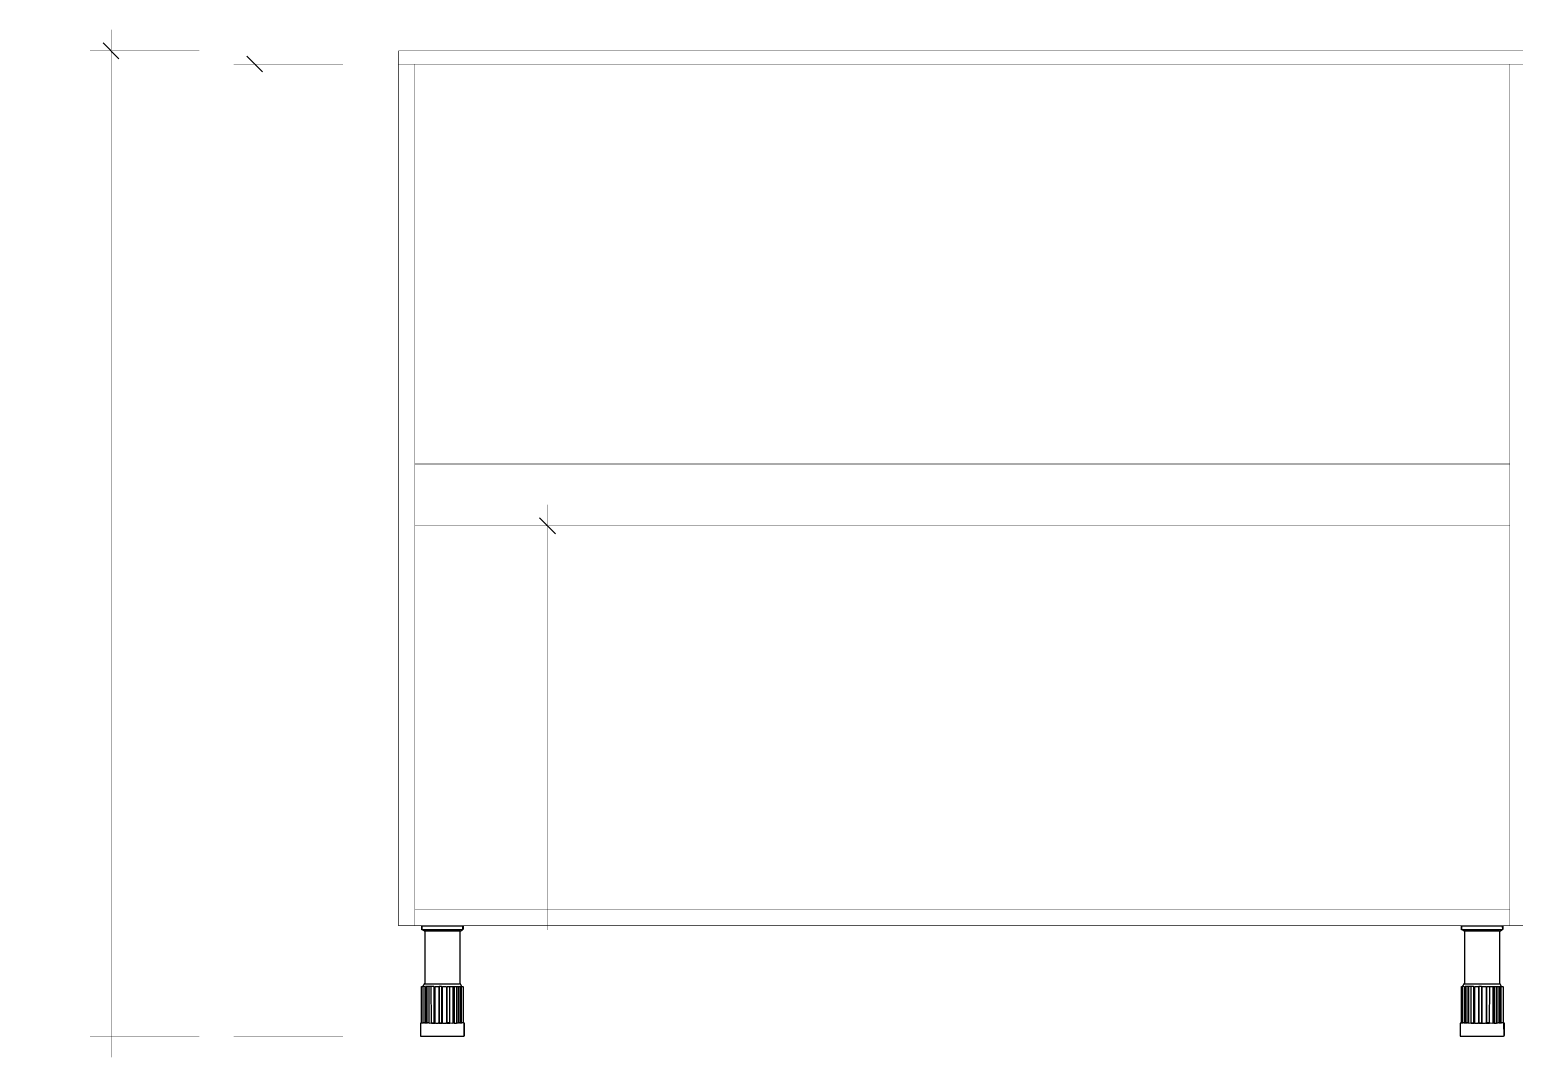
# Model space of a CAD drawing. Extents: x 0 to 840, y 0 to 273.
# Drawn here: x 447.7 to 500.3, y 32.5 to 68.9 of the extents above; entities that cross this region are included whole.
import ezdxf

# ---------------------------------------------------------------- set-up
doc = ezdxf.new("R2010")
doc.units = 0
for name, color, linetype in [('DS-定制五金', 7, 'CONTINUOUS'), ('DS-定制台面', 7, 'CONTINUOUS'), ('DS-定制柜体', 7, 'CONTINUOUS'), ('SH-尺寸标注', 7, 'CONTINUOUS')]:
    doc.layers.add(name, color=color, linetype=linetype)

msp = doc.modelspace()

# ---------------------------------------------------------------- linework, layer by layer
at = {"layer": 'DS-定制五金', "color": 7}
for points in [[(462.913, 36.955), (462.897, 36.967), (461.664, 36.967), (461.657, 36.959), (461.649, 36.97), (461.613, 36.991), (461.608, 36.993), (461.569, 37.021), (461.565, 37.025), (461.561, 37.021), (461.553, 37.021), (461.553, 37.166), (462.996, 37.166), (463, 37.162)], [(462.913, 36.955), (462.897, 36.967), (461.664, 36.967), (461.657, 36.959), (461.649, 36.97), (461.613, 36.991), (461.608, 36.993), (461.569, 37.021), (461.565, 37.025), (461.561, 37.021), (461.553, 37.021), (461.553, 37.166), (462.996, 37.166), (463, 37.162)], [(463.016, 37.158), (463.016, 37.041), (463.008, 37.033), (463.004, 37.03), (462.993, 37.023), (461.569, 37.021), (461.565, 37.025), (461.565, 37.166)], [(463.016, 37.158), (463.016, 37.041), (463.008, 37.033), (463.004, 37.03), (462.993, 37.023), (461.569, 37.021), (461.565, 37.025), (461.565, 37.166)], [(461.657, 36.959), (461.657, 35.118), (461.657, 35.117), (461.658, 35.115), (461.659, 35.114), (461.659, 35.113), (461.66, 35.111), (461.661, 35.11), (461.662, 35.109), (461.664, 35.108), (461.665, 35.107), (461.666, 35.106), (461.667, 35.105), (461.668, 35.104), (461.67, 35.104), (461.671, 35.103), (461.672, 35.102), (462.889, 35.102), (462.909, 35.122), (462.913, 35.122)], [(461.657, 36.959), (461.657, 35.118), (461.657, 35.117), (461.658, 35.115), (461.659, 35.114), (461.659, 35.113), (461.66, 35.111), (461.661, 35.11), (461.662, 35.109), (461.664, 35.108), (461.665, 35.107), (461.666, 35.106), (461.667, 35.105), (461.668, 35.104), (461.67, 35.104), (461.671, 35.103), (461.672, 35.102), (462.889, 35.102), (462.909, 35.122), (462.913, 35.122)], [(462.969, 35.012), (462.96, 35.024), (462.919, 35.099), (462.913, 35.122), (462.913, 36.955), (462.921, 36.978), (462.941, 36.989), (462.952, 36.995), (462.969, 37.005), (462.971, 37.005), (462.972, 37.006), (462.974, 37.007), (462.975, 37.008), (462.977, 37.008), (462.978, 37.009), (462.979, 37.01), (462.981, 37.011), (462.982, 37.012), (462.983, 37.014), (462.984, 37.015), (462.985, 37.016), (462.986, 37.018), (462.987, 37.019), (462.988, 37.02), (462.989, 37.021)], [(462.969, 35.012), (462.96, 35.024), (462.919, 35.099), (462.913, 35.122), (462.913, 36.955), (462.921, 36.978), (462.941, 36.989), (462.952, 36.995), (462.969, 37.005), (462.971, 37.005), (462.972, 37.006), (462.974, 37.007), (462.975, 37.008), (462.977, 37.008), (462.978, 37.009), (462.979, 37.01), (462.981, 37.011), (462.982, 37.012), (462.983, 37.014), (462.984, 37.015), (462.985, 37.016), (462.986, 37.018), (462.987, 37.019), (462.988, 37.02), (462.989, 37.021)], [(463.008, 37.033), (463, 37.162), (463.001, 37.163), (463.002, 37.163), (463.002, 37.163), (463.003, 37.163), (463.003, 37.163), (463.004, 37.164), (463.005, 37.164), (463.005, 37.164), (463.006, 37.164), (463.007, 37.164), (463.007, 37.164), (463.008, 37.164), (463.009, 37.164), (463.009, 37.163), (463.01, 37.163), (463.01, 37.163), (463.011, 37.163), (463.012, 37.163), (463.012, 37.162), (463.013, 37.162), (463.013, 37.162), (463.014, 37.161), (463.014, 37.161), (463.015, 37.16), (463.015, 37.16), (463.016, 37.159), (463.016, 37.159), (463.016, 37.158)], [(463.008, 37.033), (463, 37.162), (463.001, 37.163), (463.002, 37.163), (463.002, 37.163), (463.003, 37.163), (463.003, 37.163), (463.004, 37.164), (463.005, 37.164), (463.005, 37.164), (463.006, 37.164), (463.007, 37.164), (463.007, 37.164), (463.008, 37.164), (463.009, 37.164), (463.009, 37.163), (463.01, 37.163), (463.01, 37.163), (463.011, 37.163), (463.012, 37.163), (463.012, 37.162), (463.013, 37.162), (463.013, 37.162), (463.014, 37.161), (463.014, 37.161), (463.015, 37.16), (463.015, 37.16), (463.016, 37.159), (463.016, 37.159), (463.016, 37.158)], [(499.768, 36.955), (499.752, 36.967), (498.519, 36.967), (498.511, 36.959), (498.503, 36.97), (498.468, 36.991), (498.463, 36.993), (498.424, 37.021), (498.42, 37.025), (498.416, 37.021), (498.408, 37.021), (498.408, 37.166), (499.851, 37.166), (499.855, 37.162)], [(499.768, 36.955), (499.752, 36.967), (498.519, 36.967), (498.511, 36.959), (498.503, 36.97), (498.468, 36.991), (498.463, 36.993), (498.424, 37.021), (498.42, 37.025), (498.416, 37.021), (498.408, 37.021), (498.408, 37.166), (499.851, 37.166), (499.855, 37.162)], [(499.871, 37.158), (499.871, 37.041), (499.863, 37.033), (499.859, 37.03), (499.847, 37.023), (498.424, 37.021), (498.42, 37.025), (498.42, 37.166)], [(499.871, 37.158), (499.871, 37.041), (499.863, 37.033), (499.859, 37.03), (499.847, 37.023), (498.424, 37.021), (498.42, 37.025), (498.42, 37.166)], [(498.511, 36.959), (498.511, 35.118), (498.512, 35.117), (498.512, 35.115), (498.513, 35.114), (498.514, 35.113), (498.515, 35.111), (498.516, 35.11), (498.517, 35.109), (498.518, 35.108), (498.519, 35.107), (498.52, 35.106), (498.522, 35.105), (498.523, 35.104), (498.524, 35.104), (498.526, 35.103), (498.527, 35.102), (499.744, 35.102), (499.764, 35.122), (499.768, 35.122)], [(498.511, 36.959), (498.511, 35.118), (498.512, 35.117), (498.512, 35.115), (498.513, 35.114), (498.514, 35.113), (498.515, 35.111), (498.516, 35.11), (498.517, 35.109), (498.518, 35.108), (498.519, 35.107), (498.52, 35.106), (498.522, 35.105), (498.523, 35.104), (498.524, 35.104), (498.526, 35.103), (498.527, 35.102), (499.744, 35.102), (499.764, 35.122), (499.768, 35.122)], [(499.823, 35.012), (499.815, 35.024), (499.773, 35.099), (499.768, 35.122), (499.768, 36.955), (499.776, 36.978), (499.796, 36.989), (499.807, 36.995), (499.824, 37.005), (499.825, 37.005), (499.827, 37.006), (499.828, 37.007), (499.83, 37.008), (499.831, 37.008), (499.833, 37.009), (499.834, 37.01), (499.835, 37.011), (499.837, 37.012), (499.838, 37.014), (499.839, 37.015), (499.84, 37.016), (499.841, 37.018), (499.842, 37.019), (499.843, 37.02), (499.843, 37.021)], [(499.823, 35.012), (499.815, 35.024), (499.773, 35.099), (499.768, 35.122), (499.768, 36.955), (499.776, 36.978), (499.796, 36.989), (499.807, 36.995), (499.824, 37.005), (499.825, 37.005), (499.827, 37.006), (499.828, 37.007), (499.83, 37.008), (499.831, 37.008), (499.833, 37.009), (499.834, 37.01), (499.835, 37.011), (499.837, 37.012), (499.838, 37.014), (499.839, 37.015), (499.84, 37.016), (499.841, 37.018), (499.842, 37.019), (499.843, 37.02), (499.843, 37.021)], [(499.863, 37.033), (499.855, 37.162), (499.856, 37.163), (499.856, 37.163), (499.857, 37.163), (499.857, 37.163), (499.858, 37.163), (499.859, 37.164), (499.859, 37.164), (499.86, 37.164), (499.861, 37.164), (499.861, 37.164), (499.862, 37.164), (499.863, 37.164), (499.863, 37.164), (499.864, 37.163), (499.864, 37.163), (499.865, 37.163), (499.866, 37.163), (499.866, 37.163), (499.867, 37.162), (499.867, 37.162), (499.868, 37.162), (499.868, 37.161), (499.869, 37.161), (499.869, 37.16), (499.87, 37.16), (499.87, 37.159), (499.871, 37.159), (499.871, 37.158)], [(499.863, 37.033), (499.855, 37.162), (499.856, 37.163), (499.856, 37.163), (499.857, 37.163), (499.857, 37.163), (499.858, 37.163), (499.859, 37.164), (499.859, 37.164), (499.86, 37.164), (499.861, 37.164), (499.861, 37.164), (499.862, 37.164), (499.863, 37.164), (499.863, 37.164), (499.864, 37.163), (499.864, 37.163), (499.865, 37.163), (499.866, 37.163), (499.866, 37.163), (499.867, 37.162), (499.867, 37.162), (499.868, 37.162), (499.868, 37.161), (499.869, 37.161), (499.869, 37.16), (499.87, 37.16), (499.87, 37.159), (499.871, 37.159), (499.871, 37.158)], [(461.537, 33.716), (461.538, 33.719), (461.543, 33.731), (461.545, 35.012), (461.593, 35.012), (461.597, 35.016), (461.641, 35.008), (461.653, 34.997), (461.653, 33.735), (461.641, 33.719), (461.641, 33.716)], [(461.537, 33.716), (461.538, 33.719), (461.543, 33.731), (461.545, 35.012), (461.593, 35.012), (461.597, 35.016), (461.641, 35.008), (461.653, 34.997), (461.653, 33.735), (461.641, 33.719), (461.641, 33.716)], [(461.605, 33.716), (461.605, 33.72), (461.593, 33.728), (461.593, 35.012), (461.597, 35.016), (461.598, 35.02), (461.653, 35.118), (461.657, 35.118)], [(461.605, 33.716), (461.605, 33.72), (461.593, 33.728), (461.593, 35.012), (461.597, 35.016), (461.598, 35.02), (461.653, 35.118), (461.657, 35.118)], [(461.891, 33.731), (461.903, 33.724), (461.963, 33.724), (461.983, 33.743), (461.983, 35), (461.971, 35.012), (461.895, 35.012), (461.887, 35.004), (461.884, 35.005), (461.787, 35.007), (461.772, 35.01), (461.748, 35.012), (461.744, 35.008), (461.684, 35.012), (461.68, 35.008), (461.68, 33.731), (461.74, 33.731)], [(461.891, 33.731), (461.903, 33.724), (461.963, 33.724), (461.983, 33.743), (461.983, 35), (461.971, 35.012), (461.895, 35.012), (461.887, 35.004), (461.884, 35.005), (461.787, 35.007), (461.772, 35.01), (461.748, 35.012), (461.744, 35.008), (461.684, 35.012), (461.68, 35.008), (461.68, 33.731), (461.74, 33.731)], [(461.74, 33.731), (461.744, 33.743), (461.744, 35), (461.74, 35.008)], [(461.74, 33.731), (461.744, 33.743), (461.744, 35), (461.74, 35.008)], [(461.796, 35.004), (461.8, 34.997), (461.8, 33.735), (461.796, 33.72), (461.756, 33.716)], [(461.796, 35.004), (461.8, 34.997), (461.8, 33.735), (461.796, 33.72), (461.756, 33.716)], [(461.891, 33.731), (461.887, 35.004)], [(461.891, 33.731), (461.887, 35.004)], [(462.022, 33.716), (462.022, 35.004), (462.026, 35.008), (462.138, 35.008), (462.15, 34.997), (462.15, 33.731), (462.148, 33.73), (462.147, 33.728), (462.146, 33.727), (462.145, 33.725), (462.144, 33.723), (462.143, 33.722), (462.143, 33.72), (462.142, 33.718), (462.142, 33.716), (462.142, 33.716)], [(462.022, 33.716), (462.022, 35.004), (462.026, 35.008), (462.138, 35.008), (462.15, 34.997), (462.15, 33.731), (462.148, 33.73), (462.147, 33.728), (462.146, 33.727), (462.145, 33.725), (462.144, 33.723), (462.143, 33.722), (462.143, 33.72), (462.142, 33.718), (462.142, 33.716), (462.142, 33.716)], [(462.265, 33.743), (462.265, 35), (462.253, 35.012), (462.165, 35.012), (462.161, 35.008), (462.161, 33.731), (462.162, 33.731), (462.163, 33.73), (462.163, 33.73), (462.164, 33.729), (462.165, 33.729), (462.165, 33.728), (462.166, 33.728), (462.167, 33.727), (462.168, 33.727), (462.169, 33.727), (462.169, 33.726), (462.17, 33.726), (462.171, 33.726), (462.172, 33.726), (462.173, 33.726), (462.174, 33.725), (462.245, 33.724), (462.265, 33.743)], [(462.265, 33.743), (462.265, 35), (462.253, 35.012), (462.165, 35.012), (462.161, 35.008), (462.161, 33.731), (462.162, 33.731), (462.163, 33.73), (462.163, 33.73), (462.164, 33.729), (462.165, 33.729), (462.165, 33.728), (462.166, 33.728), (462.167, 33.727), (462.168, 33.727), (462.169, 33.727), (462.169, 33.726), (462.17, 33.726), (462.171, 33.726), (462.172, 33.726), (462.173, 33.726), (462.174, 33.725), (462.245, 33.724), (462.265, 33.743)], [(462.285, 33.716), (462.285, 35.004), (462.289, 35.008), (462.408, 35.008), (462.42, 34.997), (462.42, 33.731), (462.419, 33.73), (462.418, 33.728), (462.417, 33.727), (462.416, 33.725), (462.415, 33.723), (462.414, 33.722), (462.413, 33.72), (462.413, 33.718), (462.412, 33.716), (462.412, 33.716)], [(462.285, 33.716), (462.285, 35.004), (462.289, 35.008), (462.408, 35.008), (462.42, 34.997), (462.42, 33.731), (462.419, 33.73), (462.418, 33.728), (462.417, 33.727), (462.416, 33.725), (462.415, 33.723), (462.414, 33.722), (462.413, 33.72), (462.413, 33.718), (462.412, 33.716), (462.412, 33.716)], [(462.527, 33.724), (462.464, 33.724), (462.456, 33.728), (462.452, 33.731), (462.452, 35.008), (462.456, 35.012), (462.535, 35.012), (462.547, 35.004), (462.551, 35.008), (462.655, 35.008), (462.655, 35.008), (462.656, 35.007), (462.657, 35.007), (462.658, 35.006), (462.659, 35.006), (462.661, 35.006), (462.662, 35.005), (462.663, 35.005), (462.664, 35.005), (462.665, 35.005), (462.666, 35.005), (462.667, 35.005), (462.668, 35.005), (462.669, 35.005), (462.67, 35.005), (462.671, 35.005), (462.673, 35.006), (462.674, 35.006), (462.675, 35.006), (462.676, 35.007), (462.677, 35.007), (462.678, 35.008), (462.678, 35.009), (462.679, 35.009), (462.68, 35.01), (462.681, 35.011), (462.682, 35.011), (462.682, 35.012), (462.714, 35.008), (462.718, 35.012), (462.782, 35.012), (462.794, 35.004), (462.798, 35.008), (462.841, 35.008), (462.843, 35.008), (462.845, 35.007), (462.846, 35.006), (462.848, 35.006), (462.849, 35.005), (462.851, 35.005), (462.853, 35.005), (462.855, 35.005), (462.856, 35.005), (462.858, 35.005), (462.86, 35.005), (462.861, 35.005), (462.863, 35.005), (462.865, 35.006), (462.866, 35.006), (462.868, 35.007), (462.869, 35.007), (462.871, 35.008), (462.873, 35.009), (462.874, 35.01), (462.875, 35.011), (462.877, 35.012), (462.877, 35.012), (462.901, 35.012), (462.905, 35.008), (462.949, 35.012), (462.961, 35.004), (462.969, 35.012), (463.008, 35.012), (463.02, 35), (463.02, 33.743), (463.012, 33.724), (463.009, 33.723), (462.992, 33.717), (462.965, 33.716), (462.964, 33.718), (462.964, 33.72), (462.963, 33.721), (462.962, 33.723), (462.961, 33.725), (462.96, 33.727), (462.959, 33.728), (462.958, 33.73), (462.957, 33.731), (462.957, 33.731)], [(462.527, 33.724), (462.464, 33.724), (462.456, 33.728), (462.452, 33.731), (462.452, 35.008), (462.456, 35.012), (462.535, 35.012), (462.547, 35.004), (462.551, 35.008), (462.655, 35.008), (462.655, 35.008), (462.656, 35.007), (462.657, 35.007), (462.658, 35.006), (462.659, 35.006), (462.661, 35.006), (462.662, 35.005), (462.663, 35.005), (462.664, 35.005), (462.665, 35.005), (462.666, 35.005), (462.667, 35.005), (462.668, 35.005), (462.669, 35.005), (462.67, 35.005), (462.671, 35.005), (462.673, 35.006), (462.674, 35.006), (462.675, 35.006), (462.676, 35.007), (462.677, 35.007), (462.678, 35.008), (462.678, 35.009), (462.679, 35.009), (462.68, 35.01), (462.681, 35.011), (462.682, 35.011), (462.682, 35.012), (462.714, 35.008), (462.718, 35.012), (462.782, 35.012), (462.794, 35.004), (462.798, 35.008), (462.841, 35.008), (462.843, 35.008), (462.845, 35.007), (462.846, 35.006), (462.848, 35.006), (462.849, 35.005), (462.851, 35.005), (462.853, 35.005), (462.855, 35.005), (462.856, 35.005), (462.858, 35.005), (462.86, 35.005), (462.861, 35.005), (462.863, 35.005), (462.865, 35.006), (462.866, 35.006), (462.868, 35.007), (462.869, 35.007), (462.871, 35.008), (462.873, 35.009), (462.874, 35.01), (462.875, 35.011), (462.877, 35.012), (462.877, 35.012), (462.901, 35.012), (462.905, 35.008), (462.949, 35.012), (462.961, 35.004), (462.969, 35.012), (463.008, 35.012), (463.02, 35), (463.02, 33.743), (463.012, 33.724), (463.009, 33.723), (462.992, 33.717), (462.965, 33.716), (462.964, 33.718), (462.964, 33.72), (462.963, 33.721), (462.962, 33.723), (462.961, 33.725), (462.96, 33.727), (462.959, 33.728), (462.958, 33.73), (462.957, 33.731), (462.957, 33.731)], [(462.547, 33.716), (462.547, 33.728), (462.543, 33.731), (462.547, 35.004)], [(462.547, 33.716), (462.547, 33.728), (462.543, 33.731), (462.547, 35.004)], [(462.662, 33.72), (462.666, 33.731), (462.666, 34.997), (462.662, 35.004)], [(462.662, 33.72), (462.666, 33.731), (462.666, 34.997), (462.662, 35.004)], [(462.694, 33.716), (462.698, 33.712), (462.786, 33.712), (462.794, 33.716), (462.849, 33.72), (462.853, 33.731), (462.853, 34.997), (462.849, 35.004)], [(462.694, 33.716), (462.698, 33.712), (462.786, 33.712), (462.794, 33.716), (462.849, 33.72), (462.853, 33.731), (462.853, 34.997), (462.849, 35.004)], [(462.71, 33.731), (462.714, 33.739), (462.714, 35), (462.71, 35.008)], [(462.71, 33.731), (462.714, 33.739), (462.714, 35), (462.71, 35.008)], [(462.794, 33.716), (462.794, 33.728), (462.79, 33.731), (462.794, 35.004)], [(462.794, 33.716), (462.794, 33.728), (462.79, 33.731), (462.794, 35.004)], [(462.889, 33.716), (462.889, 33.72), (462.905, 33.731), (462.909, 33.735), (462.913, 33.743), (462.913, 35), (462.909, 35.008)], [(462.889, 33.716), (462.889, 33.72), (462.905, 33.731), (462.909, 33.735), (462.913, 33.743), (462.913, 35), (462.909, 35.008)], [(462.957, 33.731), (462.961, 35.004)], [(462.957, 33.731), (462.961, 35.004)], [(498.392, 33.716), (498.393, 33.719), (498.398, 33.731), (498.4, 35.012), (498.448, 35.012), (498.451, 35.016), (498.495, 35.008), (498.507, 34.997), (498.507, 33.735), (498.496, 33.719), (498.495, 33.716)], [(498.392, 33.716), (498.393, 33.719), (498.398, 33.731), (498.4, 35.012), (498.448, 35.012), (498.451, 35.016), (498.495, 35.008), (498.507, 34.997), (498.507, 33.735), (498.496, 33.719), (498.495, 33.716)], [(498.459, 33.716), (498.459, 33.72), (498.448, 33.728), (498.448, 35.012), (498.451, 35.016), (498.452, 35.02), (498.507, 35.118), (498.511, 35.118)], [(498.459, 33.716), (498.459, 33.72), (498.448, 33.728), (498.448, 35.012), (498.451, 35.016), (498.452, 35.02), (498.507, 35.118), (498.511, 35.118)], [(498.746, 33.731), (498.758, 33.724), (498.817, 33.724), (498.837, 33.743), (498.837, 35), (498.825, 35.012), (498.75, 35.012), (498.742, 35.004), (498.738, 35.005), (498.642, 35.007), (498.627, 35.01), (498.603, 35.012), (498.599, 35.008), (498.539, 35.012), (498.535, 35.008), (498.535, 33.731), (498.595, 33.731)], [(498.746, 33.731), (498.758, 33.724), (498.817, 33.724), (498.837, 33.743), (498.837, 35), (498.825, 35.012), (498.75, 35.012), (498.742, 35.004), (498.738, 35.005), (498.642, 35.007), (498.627, 35.01), (498.603, 35.012), (498.599, 35.008), (498.539, 35.012), (498.535, 35.008), (498.535, 33.731), (498.595, 33.731)], [(498.595, 33.731), (498.599, 33.743), (498.599, 35), (498.595, 35.008)], [(498.595, 33.731), (498.599, 33.743), (498.599, 35), (498.595, 35.008)], [(498.65, 35.004), (498.654, 34.997), (498.654, 33.735), (498.65, 33.72), (498.611, 33.716)], [(498.65, 35.004), (498.654, 34.997), (498.654, 33.735), (498.65, 33.72), (498.611, 33.716)], [(498.746, 33.731), (498.742, 35.004)], [(498.746, 33.731), (498.742, 35.004)], [(498.877, 33.716), (498.877, 35.004), (498.881, 35.008), (498.992, 35.008), (499.004, 34.997), (499.004, 33.731), (499.003, 33.73), (499.002, 33.728), (499.001, 33.727), (499, 33.725), (498.999, 33.723), (498.998, 33.722), (498.997, 33.72), (498.997, 33.718), (498.996, 33.716), (498.996, 33.716)], [(498.877, 33.716), (498.877, 35.004), (498.881, 35.008), (498.992, 35.008), (499.004, 34.997), (499.004, 33.731), (499.003, 33.73), (499.002, 33.728), (499.001, 33.727), (499, 33.725), (498.999, 33.723), (498.998, 33.722), (498.997, 33.72), (498.997, 33.718), (498.996, 33.716), (498.996, 33.716)], [(499.119, 33.743), (499.119, 35), (499.108, 35.012), (499.02, 35.012), (499.016, 35.008), (499.016, 33.731), (499.017, 33.731), (499.017, 33.73), (499.018, 33.73), (499.019, 33.729), (499.019, 33.729), (499.02, 33.728), (499.021, 33.728), (499.022, 33.727), (499.022, 33.727), (499.023, 33.727), (499.024, 33.726), (499.025, 33.726), (499.026, 33.726), (499.027, 33.726), (499.028, 33.726), (499.028, 33.725), (499.1, 33.724), (499.119, 33.743)], [(499.119, 33.743), (499.119, 35), (499.108, 35.012), (499.02, 35.012), (499.016, 35.008), (499.016, 33.731), (499.017, 33.731), (499.017, 33.73), (499.018, 33.73), (499.019, 33.729), (499.019, 33.729), (499.02, 33.728), (499.021, 33.728), (499.022, 33.727), (499.022, 33.727), (499.023, 33.727), (499.024, 33.726), (499.025, 33.726), (499.026, 33.726), (499.027, 33.726), (499.028, 33.726), (499.028, 33.725), (499.1, 33.724), (499.119, 33.743)], [(499.139, 33.716), (499.139, 35.004), (499.143, 35.008), (499.263, 35.008), (499.275, 34.997), (499.275, 33.731), (499.273, 33.73), (499.272, 33.728), (499.271, 33.727), (499.27, 33.725), (499.269, 33.723), (499.268, 33.722), (499.268, 33.72), (499.267, 33.718), (499.267, 33.716), (499.267, 33.716)], [(499.139, 33.716), (499.139, 35.004), (499.143, 35.008), (499.263, 35.008), (499.275, 34.997), (499.275, 33.731), (499.273, 33.73), (499.272, 33.728), (499.271, 33.727), (499.27, 33.725), (499.269, 33.723), (499.268, 33.722), (499.268, 33.72), (499.267, 33.718), (499.267, 33.716), (499.267, 33.716)], [(499.382, 33.724), (499.318, 33.724), (499.31, 33.728), (499.306, 33.731), (499.306, 35.008), (499.31, 35.012), (499.39, 35.012), (499.402, 35.004), (499.406, 35.008), (499.509, 35.008), (499.51, 35.008), (499.511, 35.007), (499.512, 35.007), (499.513, 35.006), (499.514, 35.006), (499.515, 35.006), (499.516, 35.005), (499.517, 35.005), (499.518, 35.005), (499.52, 35.005), (499.521, 35.005), (499.522, 35.005), (499.523, 35.005), (499.524, 35.005), (499.525, 35.005), (499.526, 35.005), (499.527, 35.006), (499.528, 35.006), (499.529, 35.006), (499.53, 35.007), (499.531, 35.007), (499.532, 35.008), (499.533, 35.009), (499.534, 35.009), (499.535, 35.01), (499.536, 35.011), (499.536, 35.011), (499.537, 35.012), (499.569, 35.008), (499.573, 35.012), (499.636, 35.012), (499.648, 35.004), (499.652, 35.008), (499.696, 35.008), (499.698, 35.008), (499.699, 35.007), (499.701, 35.006), (499.702, 35.006), (499.704, 35.005), (499.706, 35.005), (499.707, 35.005), (499.709, 35.005), (499.711, 35.005), (499.713, 35.005), (499.714, 35.005), (499.716, 35.005), (499.718, 35.005), (499.719, 35.006), (499.721, 35.006), (499.723, 35.007), (499.724, 35.007), (499.726, 35.008), (499.727, 35.009), (499.729, 35.01), (499.73, 35.011), (499.731, 35.012), (499.732, 35.012), (499.756, 35.012), (499.76, 35.008), (499.803, 35.012), (499.815, 35.004), (499.823, 35.012), (499.863, 35.012), (499.875, 35), (499.875, 33.743), (499.867, 33.724), (499.863, 33.723), (499.847, 33.717), (499.819, 33.716), (499.819, 33.718), (499.818, 33.72), (499.818, 33.721), (499.817, 33.723), (499.816, 33.725), (499.815, 33.727), (499.814, 33.728), (499.813, 33.73), (499.812, 33.731), (499.811, 33.731)], [(499.382, 33.724), (499.318, 33.724), (499.31, 33.728), (499.306, 33.731), (499.306, 35.008), (499.31, 35.012), (499.39, 35.012), (499.402, 35.004), (499.406, 35.008), (499.509, 35.008), (499.51, 35.008), (499.511, 35.007), (499.512, 35.007), (499.513, 35.006), (499.514, 35.006), (499.515, 35.006), (499.516, 35.005), (499.517, 35.005), (499.518, 35.005), (499.52, 35.005), (499.521, 35.005), (499.522, 35.005), (499.523, 35.005), (499.524, 35.005), (499.525, 35.005), (499.526, 35.005), (499.527, 35.006), (499.528, 35.006), (499.529, 35.006), (499.53, 35.007), (499.531, 35.007), (499.532, 35.008), (499.533, 35.009), (499.534, 35.009), (499.535, 35.01), (499.536, 35.011), (499.536, 35.011), (499.537, 35.012), (499.569, 35.008), (499.573, 35.012), (499.636, 35.012), (499.648, 35.004), (499.652, 35.008), (499.696, 35.008), (499.698, 35.008), (499.699, 35.007), (499.701, 35.006), (499.702, 35.006), (499.704, 35.005), (499.706, 35.005), (499.707, 35.005), (499.709, 35.005), (499.711, 35.005), (499.713, 35.005), (499.714, 35.005), (499.716, 35.005), (499.718, 35.005), (499.719, 35.006), (499.721, 35.006), (499.723, 35.007), (499.724, 35.007), (499.726, 35.008), (499.727, 35.009), (499.729, 35.01), (499.73, 35.011), (499.731, 35.012), (499.732, 35.012), (499.756, 35.012), (499.76, 35.008), (499.803, 35.012), (499.815, 35.004), (499.823, 35.012), (499.863, 35.012), (499.875, 35), (499.875, 33.743), (499.867, 33.724), (499.863, 33.723), (499.847, 33.717), (499.819, 33.716), (499.819, 33.718), (499.818, 33.72), (499.818, 33.721), (499.817, 33.723), (499.816, 33.725), (499.815, 33.727), (499.814, 33.728), (499.813, 33.73), (499.812, 33.731), (499.811, 33.731)], [(499.402, 33.716), (499.402, 33.728), (499.398, 33.731), (499.402, 35.004)], [(499.402, 33.716), (499.402, 33.728), (499.398, 33.731), (499.402, 35.004)], [(499.517, 33.72), (499.521, 33.731), (499.521, 34.997), (499.517, 35.004)], [(499.517, 33.72), (499.521, 33.731), (499.521, 34.997), (499.517, 35.004)], [(499.549, 33.716), (499.553, 33.712), (499.64, 33.712), (499.648, 33.716), (499.704, 33.72), (499.708, 33.731), (499.708, 34.997), (499.704, 35.004)], [(499.549, 33.716), (499.553, 33.712), (499.64, 33.712), (499.648, 33.716), (499.704, 33.72), (499.708, 33.731), (499.708, 34.997), (499.704, 35.004)], [(499.565, 33.731), (499.569, 33.739), (499.569, 35), (499.565, 35.008)], [(499.565, 33.731), (499.569, 33.739), (499.569, 35), (499.565, 35.008)], [(499.648, 33.716), (499.648, 33.728), (499.644, 33.731), (499.648, 35.004)], [(499.648, 33.716), (499.648, 33.728), (499.644, 33.731), (499.648, 35.004)], [(499.744, 33.716), (499.744, 33.72), (499.76, 33.731), (499.764, 33.735), (499.768, 33.743), (499.768, 35), (499.764, 35.008)], [(499.744, 33.716), (499.744, 33.72), (499.76, 33.731), (499.764, 33.735), (499.768, 33.743), (499.768, 35), (499.764, 35.008)], [(499.811, 33.731), (499.815, 35.004)], [(499.811, 33.731), (499.815, 35.004)], [(461.756, 33.716), (461.752, 33.712), (461.645, 33.712), (461.641, 33.716), (461.605, 33.716), (461.601, 33.712), (461.545, 33.712), (461.537, 33.716), (461.501, 33.712), (461.501, 33.254), (461.502, 33.253), (461.502, 33.253), (461.503, 33.253), (461.503, 33.253), (461.504, 33.252), (461.504, 33.252), (461.505, 33.252), (461.505, 33.252), (461.505, 33.252), (461.506, 33.252), (461.506, 33.252), (461.507, 33.252), (461.507, 33.252), (461.508, 33.252), (461.508, 33.252), (461.509, 33.252), (461.509, 33.252), (461.51, 33.252), (461.51, 33.252), (461.511, 33.252), (461.511, 33.252), (461.512, 33.253), (461.512, 33.253), (461.513, 33.253), (461.513, 33.253), (461.513, 33.254), (461.521, 33.252), (461.525, 33.25), (463.036, 33.25), (463.048, 33.255), (463.056, 33.261), (463.057, 33.262), (463.058, 33.262), (463.059, 33.262), (463.06, 33.262), (463.061, 33.263), (463.061, 33.263), (463.062, 33.264), (463.063, 33.264), (463.064, 33.265), (463.064, 33.265), (463.065, 33.266), (463.066, 33.266), (463.066, 33.267), (463.067, 33.268), (463.068, 33.269), (463.068, 33.269), (463.068, 33.704), (463.068, 33.705), (463.068, 33.705), (463.067, 33.705), (463.067, 33.706), (463.067, 33.706), (463.066, 33.707), (463.066, 33.707), (463.066, 33.708), (463.065, 33.708), (463.065, 33.708), (463.065, 33.709), (463.064, 33.709), (463.064, 33.709), (463.063, 33.709), (463.063, 33.71), (463.062, 33.71), (463.062, 33.71), (463.061, 33.71), (463.061, 33.71), (463.06, 33.71), (463.06, 33.71), (463.059, 33.71), (463.059, 33.71), (463.058, 33.71), (463.057, 33.71), (463.057, 33.71), (463.056, 33.71), (463.056, 33.71), (463.055, 33.71), (463.055, 33.71), (463.054, 33.709), (463.054, 33.709), (463.054, 33.709), (463.053, 33.709), (463.053, 33.708), (463.052, 33.708), (463.052, 33.708), (463.012, 33.724)], [(461.756, 33.716), (461.752, 33.712), (461.645, 33.712), (461.641, 33.716), (461.605, 33.716), (461.601, 33.712), (461.545, 33.712), (461.537, 33.716), (461.501, 33.712), (461.501, 33.254), (461.502, 33.253), (461.502, 33.253), (461.503, 33.253), (461.503, 33.253), (461.504, 33.252), (461.504, 33.252), (461.505, 33.252), (461.505, 33.252), (461.505, 33.252), (461.506, 33.252), (461.506, 33.252), (461.507, 33.252), (461.507, 33.252), (461.508, 33.252), (461.508, 33.252), (461.509, 33.252), (461.509, 33.252), (461.51, 33.252), (461.51, 33.252), (461.511, 33.252), (461.511, 33.252), (461.512, 33.253), (461.512, 33.253), (461.513, 33.253), (461.513, 33.253), (461.513, 33.254), (461.521, 33.252), (461.525, 33.25), (463.036, 33.25), (463.048, 33.255), (463.056, 33.261), (463.057, 33.262), (463.058, 33.262), (463.059, 33.262), (463.06, 33.262), (463.061, 33.263), (463.061, 33.263), (463.062, 33.264), (463.063, 33.264), (463.064, 33.265), (463.064, 33.265), (463.065, 33.266), (463.066, 33.266), (463.066, 33.267), (463.067, 33.268), (463.068, 33.269), (463.068, 33.269), (463.068, 33.704), (463.068, 33.705), (463.068, 33.705), (463.067, 33.705), (463.067, 33.706), (463.067, 33.706), (463.066, 33.707), (463.066, 33.707), (463.066, 33.708), (463.065, 33.708), (463.065, 33.708), (463.065, 33.709), (463.064, 33.709), (463.064, 33.709), (463.063, 33.709), (463.063, 33.71), (463.062, 33.71), (463.062, 33.71), (463.061, 33.71), (463.061, 33.71), (463.06, 33.71), (463.06, 33.71), (463.059, 33.71), (463.059, 33.71), (463.058, 33.71), (463.057, 33.71), (463.057, 33.71), (463.056, 33.71), (463.056, 33.71), (463.055, 33.71), (463.055, 33.71), (463.054, 33.709), (463.054, 33.709), (463.054, 33.709), (463.053, 33.709), (463.053, 33.708), (463.052, 33.708), (463.052, 33.708), (463.012, 33.724)], [(461.796, 33.72), (461.812, 33.712), (461.883, 33.716), (461.884, 33.718), (461.884, 33.72), (461.885, 33.721), (461.886, 33.723), (461.887, 33.725), (461.888, 33.727), (461.889, 33.728), (461.89, 33.73), (461.891, 33.731), (461.891, 33.731)], [(461.796, 33.72), (461.812, 33.712), (461.883, 33.716), (461.884, 33.718), (461.884, 33.72), (461.885, 33.721), (461.886, 33.723), (461.887, 33.725), (461.888, 33.727), (461.889, 33.728), (461.89, 33.73), (461.891, 33.731), (461.891, 33.731)], [(461.883, 33.716), (461.891, 33.712), (462.014, 33.712), (462.022, 33.716), (462.034, 33.712), (462.13, 33.712), (462.142, 33.716), (462.15, 33.712), (462.277, 33.712), (462.285, 33.716), (462.297, 33.712), (462.4, 33.712), (462.412, 33.716), (462.42, 33.712), (462.539, 33.712), (462.547, 33.716), (462.647, 33.712), (462.662, 33.72), (462.694, 33.716), (462.695, 33.717), (462.696, 33.719), (462.697, 33.721), (462.698, 33.722), (462.7, 33.723), (462.701, 33.725), (462.702, 33.726), (462.704, 33.727), (462.705, 33.728), (462.707, 33.729), (462.708, 33.73), (462.71, 33.731), (462.71, 33.731)], [(461.883, 33.716), (461.891, 33.712), (462.014, 33.712), (462.022, 33.716), (462.034, 33.712), (462.13, 33.712), (462.142, 33.716), (462.15, 33.712), (462.277, 33.712), (462.285, 33.716), (462.297, 33.712), (462.4, 33.712), (462.412, 33.716), (462.42, 33.712), (462.539, 33.712), (462.547, 33.716), (462.647, 33.712), (462.662, 33.72), (462.694, 33.716), (462.695, 33.717), (462.696, 33.719), (462.697, 33.721), (462.698, 33.722), (462.7, 33.723), (462.701, 33.725), (462.702, 33.726), (462.704, 33.727), (462.705, 33.728), (462.707, 33.729), (462.708, 33.73), (462.71, 33.731), (462.71, 33.731)], [(462.965, 33.716), (462.961, 33.712), (462.893, 33.712), (462.889, 33.716), (462.849, 33.72)], [(462.965, 33.716), (462.961, 33.712), (462.893, 33.712), (462.889, 33.716), (462.849, 33.72)], [(463.056, 33.261), (463.052, 33.708)], [(463.056, 33.261), (463.052, 33.708)], [(498.611, 33.716), (498.607, 33.712), (498.499, 33.712), (498.495, 33.716), (498.459, 33.716), (498.455, 33.712), (498.4, 33.712), (498.392, 33.716), (498.356, 33.712), (498.356, 33.254), (498.356, 33.253), (498.357, 33.253), (498.357, 33.253), (498.358, 33.253), (498.358, 33.252), (498.359, 33.252), (498.359, 33.252), (498.36, 33.252), (498.36, 33.252), (498.361, 33.252), (498.361, 33.252), (498.362, 33.252), (498.362, 33.252), (498.363, 33.252), (498.363, 33.252), (498.364, 33.252), (498.364, 33.252), (498.365, 33.252), (498.365, 33.252), (498.366, 33.252), (498.366, 33.252), (498.366, 33.253), (498.367, 33.253), (498.367, 33.253), (498.368, 33.253), (498.368, 33.254), (498.376, 33.252), (498.38, 33.25), (499.891, 33.25), (499.902, 33.255), (499.911, 33.261), (499.912, 33.262), (499.913, 33.262), (499.913, 33.262), (499.914, 33.262), (499.915, 33.263), (499.916, 33.263), (499.917, 33.264), (499.918, 33.264), (499.918, 33.265), (499.919, 33.265), (499.92, 33.266), (499.92, 33.266), (499.921, 33.267), (499.922, 33.268), (499.922, 33.269), (499.923, 33.269), (499.923, 33.704), (499.922, 33.705), (499.922, 33.705), (499.922, 33.705), (499.922, 33.706), (499.921, 33.706), (499.921, 33.707), (499.921, 33.707), (499.92, 33.708), (499.92, 33.708), (499.92, 33.708), (499.919, 33.709), (499.919, 33.709), (499.918, 33.709), (499.918, 33.709), (499.917, 33.71), (499.917, 33.71), (499.916, 33.71), (499.916, 33.71), (499.915, 33.71), (499.915, 33.71), (499.914, 33.71), (499.914, 33.71), (499.913, 33.71), (499.913, 33.71), (499.912, 33.71), (499.912, 33.71), (499.911, 33.71), (499.911, 33.71), (499.91, 33.71), (499.91, 33.71), (499.909, 33.709), (499.909, 33.709), (499.908, 33.709), (499.908, 33.709), (499.907, 33.708), (499.907, 33.708), (499.907, 33.708), (499.867, 33.724)], [(498.611, 33.716), (498.607, 33.712), (498.499, 33.712), (498.495, 33.716), (498.459, 33.716), (498.455, 33.712), (498.4, 33.712), (498.392, 33.716), (498.356, 33.712), (498.356, 33.254), (498.356, 33.253), (498.357, 33.253), (498.357, 33.253), (498.358, 33.253), (498.358, 33.252), (498.359, 33.252), (498.359, 33.252), (498.36, 33.252), (498.36, 33.252), (498.361, 33.252), (498.361, 33.252), (498.362, 33.252), (498.362, 33.252), (498.363, 33.252), (498.363, 33.252), (498.364, 33.252), (498.364, 33.252), (498.365, 33.252), (498.365, 33.252), (498.366, 33.252), (498.366, 33.252), (498.366, 33.253), (498.367, 33.253), (498.367, 33.253), (498.368, 33.253), (498.368, 33.254), (498.376, 33.252), (498.38, 33.25), (499.891, 33.25), (499.902, 33.255), (499.911, 33.261), (499.912, 33.262), (499.913, 33.262), (499.913, 33.262), (499.914, 33.262), (499.915, 33.263), (499.916, 33.263), (499.917, 33.264), (499.918, 33.264), (499.918, 33.265), (499.919, 33.265), (499.92, 33.266), (499.92, 33.266), (499.921, 33.267), (499.922, 33.268), (499.922, 33.269), (499.923, 33.269), (499.923, 33.704), (499.922, 33.705), (499.922, 33.705), (499.922, 33.705), (499.922, 33.706), (499.921, 33.706), (499.921, 33.707), (499.921, 33.707), (499.92, 33.708), (499.92, 33.708), (499.92, 33.708), (499.919, 33.709), (499.919, 33.709), (499.918, 33.709), (499.918, 33.709), (499.917, 33.71), (499.917, 33.71), (499.916, 33.71), (499.916, 33.71), (499.915, 33.71), (499.915, 33.71), (499.914, 33.71), (499.914, 33.71), (499.913, 33.71), (499.913, 33.71), (499.912, 33.71), (499.912, 33.71), (499.911, 33.71), (499.911, 33.71), (499.91, 33.71), (499.91, 33.71), (499.909, 33.709), (499.909, 33.709), (499.908, 33.709), (499.908, 33.709), (499.907, 33.708), (499.907, 33.708), (499.907, 33.708), (499.867, 33.724)], [(498.65, 33.72), (498.666, 33.712), (498.738, 33.716), (498.738, 33.718), (498.739, 33.72), (498.74, 33.721), (498.74, 33.723), (498.741, 33.725), (498.742, 33.727), (498.743, 33.728), (498.744, 33.73), (498.746, 33.731), (498.746, 33.731)], [(498.65, 33.72), (498.666, 33.712), (498.738, 33.716), (498.738, 33.718), (498.739, 33.72), (498.74, 33.721), (498.74, 33.723), (498.741, 33.725), (498.742, 33.727), (498.743, 33.728), (498.744, 33.73), (498.746, 33.731), (498.746, 33.731)], [(498.738, 33.716), (498.746, 33.712), (498.869, 33.712), (498.877, 33.716), (498.889, 33.712), (498.984, 33.712), (498.996, 33.716), (499.004, 33.712), (499.131, 33.712), (499.139, 33.716), (499.151, 33.712), (499.255, 33.712), (499.267, 33.716), (499.275, 33.712), (499.394, 33.712), (499.402, 33.716), (499.501, 33.712), (499.517, 33.72), (499.549, 33.716), (499.55, 33.717), (499.551, 33.719), (499.552, 33.721), (499.553, 33.722), (499.554, 33.723), (499.556, 33.725), (499.557, 33.726), (499.558, 33.727), (499.56, 33.728), (499.561, 33.729), (499.563, 33.73), (499.565, 33.731), (499.565, 33.731)], [(498.738, 33.716), (498.746, 33.712), (498.869, 33.712), (498.877, 33.716), (498.889, 33.712), (498.984, 33.712), (498.996, 33.716), (499.004, 33.712), (499.131, 33.712), (499.139, 33.716), (499.151, 33.712), (499.255, 33.712), (499.267, 33.716), (499.275, 33.712), (499.394, 33.712), (499.402, 33.716), (499.501, 33.712), (499.517, 33.72), (499.549, 33.716), (499.55, 33.717), (499.551, 33.719), (499.552, 33.721), (499.553, 33.722), (499.554, 33.723), (499.556, 33.725), (499.557, 33.726), (499.558, 33.727), (499.56, 33.728), (499.561, 33.729), (499.563, 33.73), (499.565, 33.731), (499.565, 33.731)], [(499.819, 33.716), (499.815, 33.712), (499.748, 33.712), (499.744, 33.716), (499.704, 33.72)], [(499.819, 33.716), (499.815, 33.712), (499.748, 33.712), (499.744, 33.716), (499.704, 33.72)], [(499.911, 33.261), (499.907, 33.708)], [(499.911, 33.261), (499.907, 33.708)]]:
    msp.add_lwpolyline(points, dxfattribs=at)
at = {"layer": 'DS-定制五金', "color": 7, "const_width": 0.0144}
for points in [[(461.513, 33.254), (461.513, 33.712)], [(461.756, 33.716), (461.755, 33.718), (461.754, 33.72), (461.753, 33.721), (461.751, 33.723), (461.75, 33.725), (461.748, 33.726), (461.747, 33.727), (461.745, 33.729), (461.743, 33.73), (461.741, 33.731), (461.74, 33.731)], [(461.756, 33.716), (461.755, 33.718), (461.754, 33.72), (461.753, 33.721), (461.751, 33.723), (461.75, 33.725), (461.748, 33.726), (461.747, 33.727), (461.745, 33.729), (461.743, 33.73), (461.741, 33.731), (461.74, 33.731)], [(462.543, 33.731), (462.541, 33.731), (462.538, 33.73), (462.536, 33.729), (462.533, 33.728), (462.531, 33.727), (462.529, 33.725), (462.527, 33.724)], [(462.543, 33.731), (462.541, 33.731), (462.538, 33.73), (462.536, 33.729), (462.533, 33.728), (462.531, 33.727), (462.529, 33.725), (462.527, 33.724)], [(462.71, 33.731), (462.716, 33.729), (462.721, 33.727), (462.727, 33.725), (462.733, 33.724), (462.739, 33.723), (462.745, 33.722), (462.751, 33.722), (462.757, 33.722), (462.763, 33.723), (462.769, 33.724), (462.775, 33.726), (462.781, 33.727), (462.786, 33.73), (462.79, 33.731)], [(462.71, 33.731), (462.716, 33.729), (462.721, 33.727), (462.727, 33.725), (462.733, 33.724), (462.739, 33.723), (462.745, 33.722), (462.751, 33.722), (462.757, 33.722), (462.763, 33.723), (462.769, 33.724), (462.775, 33.726), (462.781, 33.727), (462.786, 33.73), (462.79, 33.731)], [(462.909, 33.735), (462.911, 33.734), (462.913, 33.732), (462.915, 33.731), (462.917, 33.729), (462.92, 33.728), (462.922, 33.727), (462.925, 33.726), (462.927, 33.726), (462.93, 33.725), (462.932, 33.725), (462.935, 33.725), (462.937, 33.725), (462.94, 33.725), (462.943, 33.726), (462.945, 33.726), (462.948, 33.727), (462.95, 33.728), (462.952, 33.729), (462.955, 33.73), (462.957, 33.731)], [(462.909, 33.735), (462.911, 33.734), (462.913, 33.732), (462.915, 33.731), (462.917, 33.729), (462.92, 33.728), (462.922, 33.727), (462.925, 33.726), (462.927, 33.726), (462.93, 33.725), (462.932, 33.725), (462.935, 33.725), (462.937, 33.725), (462.94, 33.725), (462.943, 33.726), (462.945, 33.726), (462.948, 33.727), (462.95, 33.728), (462.952, 33.729), (462.955, 33.73), (462.957, 33.731)], [(498.368, 33.254), (498.368, 33.712)], [(498.611, 33.716), (498.61, 33.718), (498.609, 33.72), (498.607, 33.721), (498.606, 33.723), (498.605, 33.725), (498.603, 33.726), (498.601, 33.727), (498.6, 33.729), (498.598, 33.73), (498.596, 33.731), (498.595, 33.731)], [(498.611, 33.716), (498.61, 33.718), (498.609, 33.72), (498.607, 33.721), (498.606, 33.723), (498.605, 33.725), (498.603, 33.726), (498.601, 33.727), (498.6, 33.729), (498.598, 33.73), (498.596, 33.731), (498.595, 33.731)], [(499.398, 33.731), (499.395, 33.731), (499.393, 33.73), (499.39, 33.729), (499.388, 33.728), (499.386, 33.727), (499.384, 33.725), (499.382, 33.724)], [(499.398, 33.731), (499.395, 33.731), (499.393, 33.73), (499.39, 33.729), (499.388, 33.728), (499.386, 33.727), (499.384, 33.725), (499.382, 33.724)], [(499.565, 33.731), (499.57, 33.729), (499.576, 33.727), (499.582, 33.725), (499.588, 33.724), (499.594, 33.723), (499.6, 33.722), (499.606, 33.722), (499.612, 33.722), (499.618, 33.723), (499.624, 33.724), (499.63, 33.726), (499.635, 33.727), (499.641, 33.73), (499.644, 33.731)], [(499.565, 33.731), (499.57, 33.729), (499.576, 33.727), (499.582, 33.725), (499.588, 33.724), (499.594, 33.723), (499.6, 33.722), (499.606, 33.722), (499.612, 33.722), (499.618, 33.723), (499.624, 33.724), (499.63, 33.726), (499.635, 33.727), (499.641, 33.73), (499.644, 33.731)], [(499.764, 33.735), (499.766, 33.734), (499.768, 33.732), (499.77, 33.731), (499.772, 33.729), (499.774, 33.728), (499.777, 33.727), (499.779, 33.726), (499.782, 33.726), (499.784, 33.725), (499.787, 33.725), (499.789, 33.725), (499.792, 33.725), (499.795, 33.725), (499.797, 33.726), (499.8, 33.726), (499.802, 33.727), (499.805, 33.728), (499.807, 33.729), (499.809, 33.73), (499.811, 33.731)], [(499.764, 33.735), (499.766, 33.734), (499.768, 33.732), (499.77, 33.731), (499.772, 33.729), (499.774, 33.728), (499.777, 33.727), (499.779, 33.726), (499.782, 33.726), (499.784, 33.725), (499.787, 33.725), (499.789, 33.725), (499.792, 33.725), (499.795, 33.725), (499.797, 33.726), (499.8, 33.726), (499.802, 33.727), (499.805, 33.728), (499.807, 33.729), (499.809, 33.73), (499.811, 33.731)]]:
    msp.add_lwpolyline(points, dxfattribs=at)
at = {"layer": 'DS-定制台面', "color": 7, "const_width": 0.0144}
for points in [[(460.718, 68.185), (460.718, 67.715)], [(541.399, 68.185), (460.718, 68.185)], [(460.718, 67.715), (541.399, 67.715)]]:
    msp.add_lwpolyline(points, dxfattribs=at)
at = {"layer": 'DS-定制柜体', "color": 7, "const_width": 0.0144}
for points in [[(460.718, 67.715), (460.718, 37.166)], [(461.306, 37.166), (461.306, 67.715)], [(500.119, 67.715), (500.119, 37.166)], [(461.306, 65.914), (461.306, 65.914)], [(461.306, 65.326), (461.306, 65.326)], [(500.119, 53.537), (461.306, 53.537)], [(461.306, 52.735), (461.306, 52.735)], [(461.306, 52.147), (461.306, 52.147)], [(500.118, 52.147), (500.119, 52.147)], [(461.306, 51.344), (500.119, 51.344)], [(500.119, 37.754), (461.306, 37.754)], [(461.306, 37.754), (461.306, 37.166)], [(480.32, 37.754), (480.32, 37.754)], [(481.104, 37.754), (481.104, 37.754)], [(500.119, 37.166), (500.119, 37.754)], [(460.718, 37.166), (461.306, 37.166)], [(461.306, 37.166), (500.119, 37.166)], [(500.119, 37.166), (500.706, 37.166)]]:
    msp.add_lwpolyline(points, dxfattribs=at)
at = {"layer": 'SH-尺寸标注', "color": 7}
for points in [[(450.815, 67.906), (450.255, 68.465)], [(455.906, 67.436), (455.347, 67.995)], [(466.285, 51.064), (465.726, 51.624)]]:
    msp.add_lwpolyline(points, dxfattribs=at)
for points, const_width in [([(450.535, 68.931), (450.535, 32.504)], 0.00998), ([(455.627, 68.461), (455.627, 32.504)], 0.00998), ([(453.668, 68.185), (449.789, 68.185)], 0.00998), ([(458.76, 67.715), (454.881, 67.715)], 0.00998), ([(448.407, 51.669), (448.407, 51.669), (447.988, 51.758), (447.736, 51.998), (447.652, 52.387), (447.652, 52.387), (447.672, 52.581), (447.731, 52.749), (447.83, 52.891), (447.83, 52.891), (447.96, 52.998), (448.114, 53.063), (448.291, 53.084), (448.291, 53.084), (448.544, 53.033), (448.763, 52.879), (448.947, 52.624), (449.113, 52.317), (449.113, 52.317), (449.184, 52.196), (449.254, 52.101), (449.322, 52.031), (449.322, 52.031), (449.394, 51.981), (449.473, 51.945), (449.562, 51.924), (449.562, 53.069), (449.829, 53.069), (449.829, 51.62), (449.829, 51.62), (449.607, 51.644), (449.423, 51.692), (449.275, 51.764), (449.275, 51.764), (449.145, 51.872), (449.015, 52.027), (448.886, 52.231), (448.727, 52.513), (448.727, 52.513), (448.604, 52.677), (448.461, 52.775), (448.297, 52.808), (448.297, 52.808), (448.187, 52.794), (448.089, 52.753), (448.005, 52.685), (448.005, 52.685), (447.94, 52.596), (447.902, 52.494), (447.889, 52.378), (447.889, 52.378), (447.946, 52.148), (448.119, 52.001), (448.407, 51.939), (448.407, 51.669)], 0.00000000153), ([(453.867, 51.413), (453.867, 51.413), (453.692, 51.418), (453.531, 51.433), (453.385, 51.459), (453.385, 51.459), (453.256, 51.492), (453.147, 51.531), (453.058, 51.575), (453.058, 51.575), (452.984, 51.625), (452.92, 51.682), (452.866, 51.744), (452.866, 51.744), (452.822, 51.809), (452.79, 51.872), (452.768, 51.933), (452.768, 51.933), (452.754, 51.994), (452.746, 52.058), (452.743, 52.125), (452.743, 52.125), (452.87, 52.52), (453.251, 52.758), (453.885, 52.837), (453.885, 52.837), (454.215, 52.817), (454.489, 52.756), (454.707, 52.654), (454.707, 52.654), (454.864, 52.514), (454.959, 52.338), (454.991, 52.125), (454.991, 52.125), (454.959, 51.91), (454.863, 51.733), (454.704, 51.594), (454.704, 51.594), (454.483, 51.493), (454.204, 51.433), (453.867, 51.413)], 0.00000000153), ([(452.983, 52.561), (453.081, 52.076), (453.377, 51.786), (453.87, 51.689), (453.87, 51.689), (454.368, 51.737), (454.667, 51.88), (454.766, 52.119), (454.766, 52.119), (454.742, 52.257), (454.668, 52.368), (454.546, 52.453), (454.546, 52.453), (454.371, 52.513), (454.143, 52.549), (453.861, 52.561), (452.983, 52.561)], 0.00000000153), ([(466.005, 52.09), (466.005, 37.008)], 0.00998), ([(448.714, 51.371), (448.714, 51.371), (448.899, 51.365), (449.068, 51.348), (449.222, 51.319), (449.222, 51.319), (449.358, 51.281), (449.473, 51.238), (449.568, 51.189), (449.568, 51.189), (449.646, 51.133), (449.714, 51.071), (449.772, 51.001), (449.772, 51.001), (449.818, 50.93), (449.852, 50.861), (449.875, 50.794), (449.875, 50.794), (449.888, 50.728), (449.896, 50.659), (449.899, 50.588), (449.899, 50.588), (449.882, 50.432), (449.832, 50.294), (449.749, 50.175), (449.749, 50.175), (449.635, 50.08), (449.496, 50.012), (449.331, 49.971), (449.331, 50.241), (449.331, 50.241), (449.428, 50.271), (449.508, 50.314), (449.574, 50.37), (449.574, 50.37), (449.621, 50.439), (449.65, 50.518), (449.66, 50.607), (449.66, 50.607), (449.636, 50.75), (449.565, 50.869), (449.446, 50.964), (449.446, 50.964), (449.283, 51.034), (449.079, 51.076), (448.834, 51.092), (448.834, 51.092), (448.968, 50.946), (449.049, 50.781), (449.076, 50.594), (449.076, 50.594), (449.055, 50.41), (448.99, 50.249), (448.883, 50.112), (448.883, 50.112), (448.742, 50.008), (448.576, 49.946), (448.386, 49.925), (448.386, 49.925), (448.185, 49.947), (448.01, 50.014), (447.859, 50.126), (447.859, 50.126), (447.744, 50.272), (447.675, 50.443), (447.652, 50.637), (447.652, 50.637), (447.77, 51.045), (448.124, 51.29), (448.714, 51.371)], 0.00000000153), ([(447.888, 50.634), (447.903, 50.517), (447.948, 50.413), (448.023, 50.324), (448.023, 50.324), (448.121, 50.256), (448.235, 50.215), (448.364, 50.201), (448.364, 50.201), (448.499, 50.214), (448.614, 50.252), (448.709, 50.315), (448.709, 50.315), (448.78, 50.4), (448.823, 50.503), (448.837, 50.625), (448.837, 50.625), (448.822, 50.748), (448.779, 50.856), (448.708, 50.949), (448.708, 50.949), (448.614, 51.02), (448.505, 51.062), (448.379, 51.076), (448.379, 51.076), (448.246, 51.062), (448.129, 51.02), (448.028, 50.951), (448.028, 50.951), (447.95, 50.859), (447.904, 50.754), (447.888, 50.634)], 0.00000000153), ([(453.775, 50.774), (453.775, 50.774), (453.914, 50.982), (454.096, 51.107), (454.318, 51.149), (454.318, 51.149), (454.505, 51.126), (454.666, 51.058), (454.804, 50.944), (454.804, 50.944), (454.908, 50.795), (454.97, 50.62), (454.991, 50.418), (454.991, 50.418), (454.97, 50.216), (454.907, 50.041), (454.802, 49.891), (454.802, 49.891), (454.664, 49.778), (454.502, 49.71), (454.315, 49.687), (454.315, 49.687), (454.094, 49.728), (453.914, 49.852), (453.775, 50.059), (453.775, 50.059), (453.706, 49.959), (453.638, 49.883), (453.572, 49.828), (453.572, 49.828), (453.501, 49.793), (453.418, 49.771), (453.324, 49.764), (453.324, 49.764), (453.164, 49.784), (453.025, 49.845), (452.906, 49.947), (452.906, 49.947), (452.816, 50.08), (452.761, 50.237), (452.743, 50.418), (452.743, 50.418), (452.761, 50.598), (452.816, 50.755), (452.906, 50.889), (452.906, 50.889), (453.025, 50.99), (453.164, 51.051), (453.324, 51.072), (453.324, 51.072), (453.42, 51.065), (453.504, 51.043), (453.575, 51.007), (453.575, 51.007), (453.641, 50.953), (453.708, 50.875), (453.775, 50.774)], 0.00000000153), ([(469.139, 51.344), (465.259, 51.344)], 0.00998), ([(452.983, 50.59), (452.993, 50.387), (453.024, 50.238), (453.076, 50.143), (453.076, 50.143), (453.146, 50.086), (453.229, 50.052), (453.327, 50.04), (453.327, 50.04), (453.422, 50.052), (453.505, 50.086), (453.574, 50.143), (453.574, 50.143), (453.626, 50.219), (453.657, 50.311), (453.667, 50.418), (453.667, 50.418), (453.657, 50.523), (453.626, 50.614), (453.575, 50.691), (453.575, 50.691), (453.507, 50.749), (453.425, 50.784), (453.33, 50.795), (453.33, 50.795), (453.23, 50.784), (453.146, 50.75), (453.076, 50.693)], 0.00000000153), ([(453.894, 50.621), (453.907, 50.381), (453.947, 50.204), (454.012, 50.089), (454.012, 50.089), (454.099, 50.02), (454.202, 49.978), (454.321, 49.964), (454.321, 49.964), (454.44, 49.977), (454.544, 50.019), (454.631, 50.088), (454.631, 50.088), (454.698, 50.179), (454.738, 50.287), (454.751, 50.412), (454.751, 50.412), (454.738, 50.54), (454.698, 50.651), (454.633, 50.745), (454.633, 50.745), (454.546, 50.816), (454.442, 50.858), (454.321, 50.872), (454.321, 50.872), (454.202, 50.858), (454.099, 50.816), (454.013, 50.746)], 0.00000000153), ([(448.683, 49.302), (448.683, 49.302), (448.823, 49.51), (449.004, 49.635), (449.227, 49.677), (449.227, 49.677), (449.413, 49.654), (449.575, 49.586), (449.712, 49.473), (449.712, 49.473), (449.816, 49.323), (449.878, 49.148), (449.899, 48.946), (449.899, 48.946), (449.878, 48.744), (449.815, 48.569), (449.71, 48.419), (449.71, 48.419), (449.572, 48.306), (449.41, 48.238), (449.224, 48.215), (449.224, 48.215), (449.003, 48.257), (448.823, 48.38), (448.683, 48.587), (448.683, 48.587), (448.615, 48.487), (448.547, 48.411), (448.481, 48.356), (448.481, 48.356), (448.409, 48.321), (448.327, 48.299), (448.232, 48.292), (448.232, 48.292), (448.072, 48.312), (447.933, 48.373), (447.814, 48.475), (447.814, 48.475), (447.724, 48.608), (447.67, 48.765), (447.652, 48.946), (447.652, 48.946), (447.67, 49.127), (447.724, 49.284), (447.815, 49.417), (447.815, 49.417), (447.933, 49.519), (448.072, 49.579), (448.232, 49.6), (448.232, 49.6), (448.328, 49.593), (448.412, 49.571), (448.484, 49.535), (448.484, 49.535), (448.55, 49.481), (448.616, 49.403), (448.683, 49.302)], 0.00000000153), ([(447.891, 49.118), (447.902, 48.915), (447.933, 48.766), (447.985, 48.671), (447.985, 48.671), (448.054, 48.614), (448.138, 48.58), (448.235, 48.568), (448.235, 48.568), (448.331, 48.58), (448.413, 48.614), (448.482, 48.671), (448.482, 48.671), (448.534, 48.747), (448.565, 48.839), (448.576, 48.946), (448.576, 48.946), (448.566, 49.051), (448.535, 49.142), (448.484, 49.219), (448.484, 49.219), (448.415, 49.277), (448.334, 49.312), (448.238, 49.324), (448.238, 49.324), (448.139, 49.312), (448.055, 49.278), (447.985, 49.221)], 0.00000000153), ([(448.803, 49.149), (448.816, 48.909), (448.855, 48.732), (448.921, 48.617), (448.921, 48.617), (449.008, 48.548), (449.111, 48.506), (449.23, 48.492), (449.23, 48.492), (449.349, 48.506), (449.452, 48.547), (449.54, 48.616), (449.54, 48.616), (449.606, 48.707), (449.646, 48.815), (449.659, 48.94), (449.659, 48.94), (449.646, 49.068), (449.607, 49.179), (449.541, 49.273), (449.541, 49.273), (449.454, 49.344), (449.35, 49.386), (449.23, 49.4), (449.23, 49.4), (449.111, 49.386), (449.008, 49.344), (448.921, 49.274)], 0.00000000153), ([(453.775, 49.067), (453.775, 49.067), (453.914, 49.275), (454.096, 49.4), (454.318, 49.442), (454.318, 49.442), (454.505, 49.419), (454.666, 49.351), (454.804, 49.238), (454.804, 49.238), (454.908, 49.088), (454.97, 48.913), (454.991, 48.711), (454.991, 48.711), (454.97, 48.509), (454.907, 48.334), (454.802, 48.184), (454.802, 48.184), (454.664, 48.071), (454.502, 48.003), (454.315, 47.98), (454.315, 47.98), (454.094, 48.022), (453.914, 48.145), (453.775, 48.352), (453.775, 48.352), (453.706, 48.252), (453.638, 48.176), (453.572, 48.122), (453.572, 48.122), (453.501, 48.086), (453.418, 48.064), (453.324, 48.057), (453.324, 48.057), (453.164, 48.077), (453.025, 48.138), (452.906, 48.24), (452.906, 48.24), (452.816, 48.373), (452.761, 48.53), (452.743, 48.711), (452.743, 48.711), (452.761, 48.892), (452.816, 49.049), (452.906, 49.182), (452.906, 49.182), (453.025, 49.284), (453.164, 49.344), (453.324, 49.365), (453.324, 49.365), (453.42, 49.358), (453.504, 49.336), (453.575, 49.3), (453.575, 49.3), (453.641, 49.246), (453.708, 49.168), (453.775, 49.067)], 0.00000000153), ([(452.983, 48.883), (452.993, 48.68), (453.024, 48.531), (453.076, 48.436), (453.076, 48.436), (453.146, 48.379), (453.229, 48.345), (453.327, 48.333), (453.327, 48.333), (453.422, 48.345), (453.505, 48.379), (453.574, 48.436), (453.574, 48.436), (453.626, 48.512), (453.657, 48.604), (453.667, 48.711), (453.667, 48.711), (453.657, 48.816), (453.626, 48.907), (453.575, 48.984), (453.575, 48.984), (453.507, 49.042), (453.425, 49.077), (453.33, 49.089), (453.33, 49.089), (453.23, 49.077), (453.146, 49.043), (453.076, 48.986)], 0.00000000153), ([(453.894, 48.914), (453.907, 48.674), (453.947, 48.497), (454.012, 48.382), (454.012, 48.382), (454.099, 48.313), (454.202, 48.271), (454.321, 48.257), (454.321, 48.257), (454.44, 48.271), (454.544, 48.312), (454.631, 48.381), (454.631, 48.381), (454.698, 48.472), (454.738, 48.58), (454.751, 48.705), (454.751, 48.705), (454.738, 48.833), (454.698, 48.944), (454.633, 49.038), (454.633, 49.038), (454.546, 49.109), (454.442, 49.151), (454.321, 49.165), (454.321, 49.165), (454.202, 49.151), (454.099, 49.109), (454.013, 49.04)], 0.00000000153), ([(463.122, 46.951), (463.349, 46.951), (463.349, 46.951), (463.674, 46.722), (463.994, 46.529), (464.309, 46.369), (464.309, 46.369), (464.627, 46.241), (464.957, 46.14), (465.299, 46.067), (465.299, 45.778), (465.299, 45.778), (464.955, 45.867), (464.64, 45.972), (464.353, 46.091), (464.353, 46.091), (464.065, 46.24), (463.743, 46.434), (463.389, 46.671), (463.389, 45.496), (463.122, 45.496), (463.122, 46.951)], 0.00000000153), ([(464.777, 44.651), (464.777, 43.733), (464.491, 43.733), (463.122, 44.722), (463.122, 44.922), (464.534, 44.922), (464.534, 45.244), (464.777, 45.244), (464.777, 44.922), (465.299, 44.922), (465.299, 44.651), (464.777, 44.651)], 0.00000000153), ([(463.583, 44.651), (464.534, 43.97), (464.534, 44.651)], 0.00000000153), ([(463.359, 42.77), (463.359, 42.77), (463.373, 42.63), (463.415, 42.523), (463.486, 42.449), (463.486, 42.449), (463.58, 42.4), (463.693, 42.368), (463.825, 42.355), (463.825, 42.085), (463.825, 42.085), (463.435, 42.168), (463.2, 42.395), (463.122, 42.767), (463.122, 42.767), (463.14, 42.958), (463.193, 43.121), (463.282, 43.253), (463.282, 43.253), (463.402, 43.351), (463.548, 43.41), (463.721, 43.43), (463.721, 43.43), (463.918, 43.396), (464.069, 43.294), (464.172, 43.126), (464.172, 43.126), (464.223, 43.244), (464.286, 43.339), (464.361, 43.408), (464.361, 43.408), (464.452, 43.456), (464.562, 43.485), (464.691, 43.494), (464.691, 43.494), (464.884, 43.472), (465.049, 43.405), (465.185, 43.293), (465.185, 43.293), (465.288, 43.144), (465.349, 42.965), (465.37, 42.757), (465.37, 42.757), (465.292, 42.38), (465.057, 42.14), (464.667, 42.039), (464.667, 42.309), (464.667, 42.309), (464.811, 42.33), (464.927, 42.372), (465.017, 42.435), (465.017, 42.435), (465.08, 42.521), (465.118, 42.631), (465.13, 42.766), (465.13, 42.766), (465.118, 42.897), (465.079, 43.008), (465.015, 43.098), (465.015, 43.098), (464.928, 43.164), (464.821, 43.204), (464.694, 43.218), (464.694, 43.218), (464.474, 43.167), (464.342, 43.017), (464.298, 42.766), (464.301, 42.653), (464.301, 42.619), (464.071, 42.619), (464.071, 42.619), (464.06, 42.794), (464.036, 42.932), (463.998, 43.032), (463.998, 43.032), (463.938, 43.099), (463.849, 43.14), (463.73, 43.153), (463.73, 43.153), (463.624, 43.142), (463.533, 43.107), (463.459, 43.05), (463.459, 43.05), (463.403, 42.973), (463.37, 42.88), (463.359, 42.77)], 0.00000000153), ([(465.726, 38.034), (466.285, 37.474)], 1e-18), ([(469.139, 37.754), (465.259, 37.754)], 0.00998), ([(453.668, 33.25), (449.789, 33.25)], 0.00998), ([(450.255, 33.529), (450.815, 32.97)], 1e-18), ([(458.76, 33.25), (454.881, 33.25)], 0.00998), ([(455.347, 33.529), (455.906, 32.97)], 1e-18)]:
    msp.add_lwpolyline(points, dxfattribs=dict(at, const_width=const_width))

doc.saveas('drawing.dxf')
